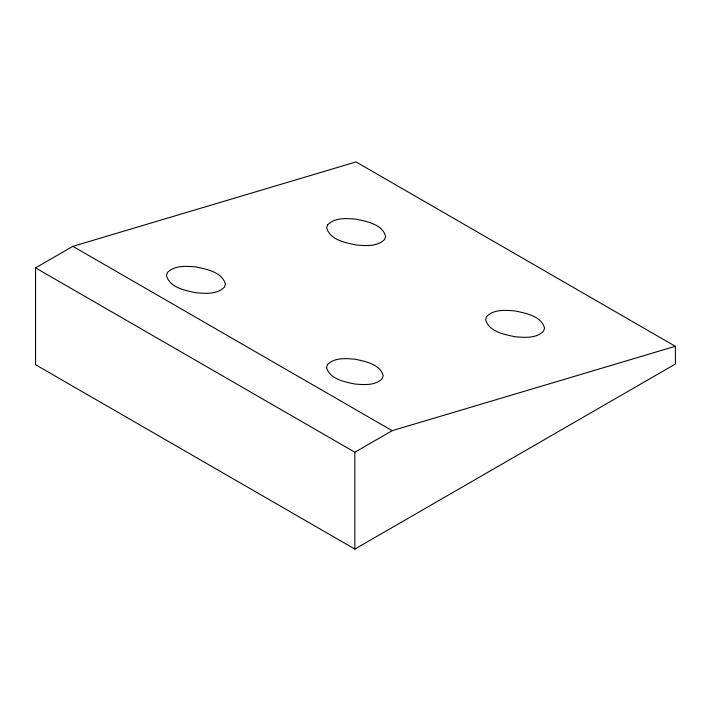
<?xml version="1.0" encoding="UTF-8"?>
<svg xmlns="http://www.w3.org/2000/svg" width="711" height="711" viewBox="0 0 711 711"><rect width="100%" height="100%" fill="white"/><g stroke="black" fill="none" stroke-linecap="round" stroke-linejoin="round"><path stroke-width="1.07" d="M35.55 267.878L72.869 246.335L356.015 161.93L675.326 346.284L675.45 363.979L354.86 549.07L35.55 364.716L35.55 267.878L354.86 452.232L392.179 430.679L675.326 346.284M72.869 246.335L392.179 430.679M354.86 452.232L354.86 549.07M167.449 272.535L166.445 275.735C170 287.795 185.207 290.461 195.925 292.754C205.435 293.545 217.148 294.621 224.409 287.164L225.414 283.965C221.859 271.895 206.643 269.238 195.925 266.945C186.424 266.154 174.702 265.079 167.449 272.535M327.664 224.774L326.66 227.973C330.215 240.042 345.422 242.709 356.14 245.002C365.65 245.784 377.363 246.859 384.624 239.411L385.629 236.212C382.074 224.143 366.858 221.476 356.14 219.184C346.639 218.401 334.917 217.317 327.664 224.774M327.478 364.574L326.509 367.649C329.931 379.247 344.551 381.816 354.86 384.02C363.996 384.775 375.266 385.806 382.242 378.643L383.211 375.568C379.79 363.961 365.161 361.401 354.86 359.197C345.724 358.442 334.454 357.402 327.478 364.574M486.591 316.537L485.586 319.737C489.141 331.797 504.357 334.463 515.075 336.756C524.576 337.547 536.298 338.623 543.551 331.166L544.555 327.967C541 315.897 525.793 313.231 515.075 310.947C505.565 310.156 493.852 309.081 486.591 316.537"/></g></svg>
